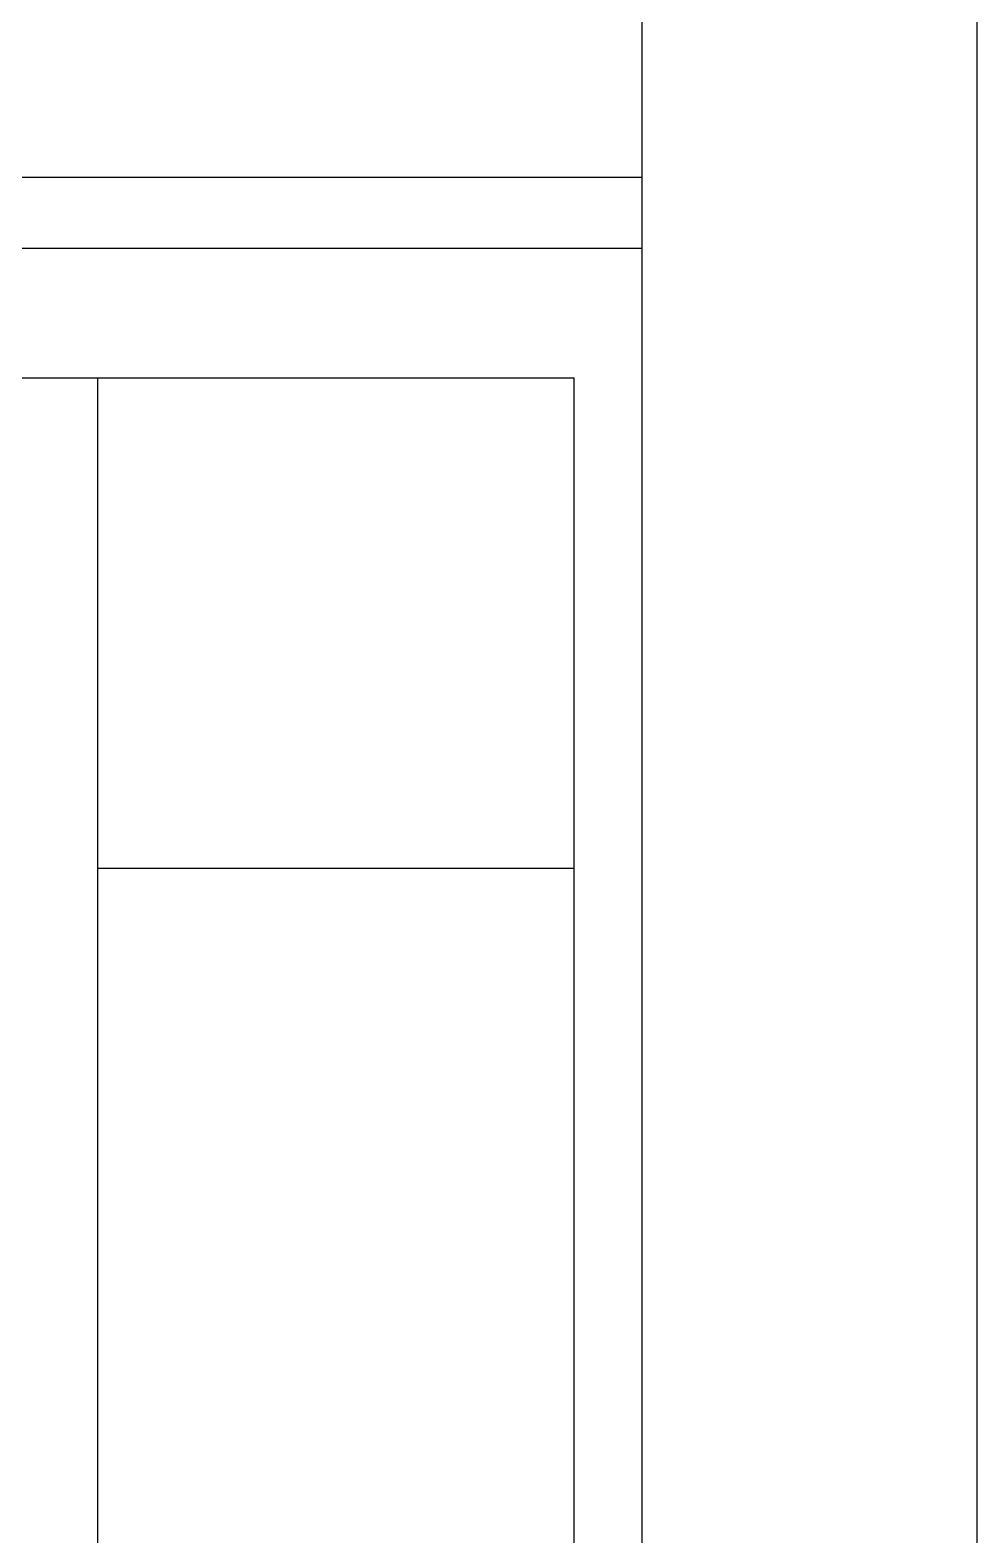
# Model space of a CAD drawing. Extents: x 0 to 1008, y 0 to 720.
# Drawn here: x 964 to 1008, y 211.8 to 281.9 of the extents above; entities that cross this region are included whole.
import ezdxf

# ---------------------------------------------------------------- set-up
doc = ezdxf.new("R2010")
doc.units = 0
doc.layers.get('0').update_dxf_attribs({"linetype": 'CONTINUOUS'})
doc.layers.add('TITLEBLK', color=7, linetype='CONTINUOUS')

msp = doc.modelspace()

# ---------------------------------------------------------------- linework, layer by layer
at = {"color": 0}
msp.add_line((1008, 720), (1008, 0), dxfattribs=at)
at = {"layer": 'TITLEBLK', "color": 0}
for p, q in [((992.429, 32.908), (992.429, 689.218)), ((939.72, 275.015), (992.429, 275.015)), ((939.72, 271.71), (992.429, 271.71)), ((944.952, 265.671), (989.277, 265.671)), ((967.115, 94.105), (967.115, 265.671)), ((989.277, 94.105), (989.277, 265.671)), ((967.115, 242.859), (989.277, 242.859))]:
    msp.add_line(p, q, dxfattribs=at)

doc.saveas('drawing.dxf')
